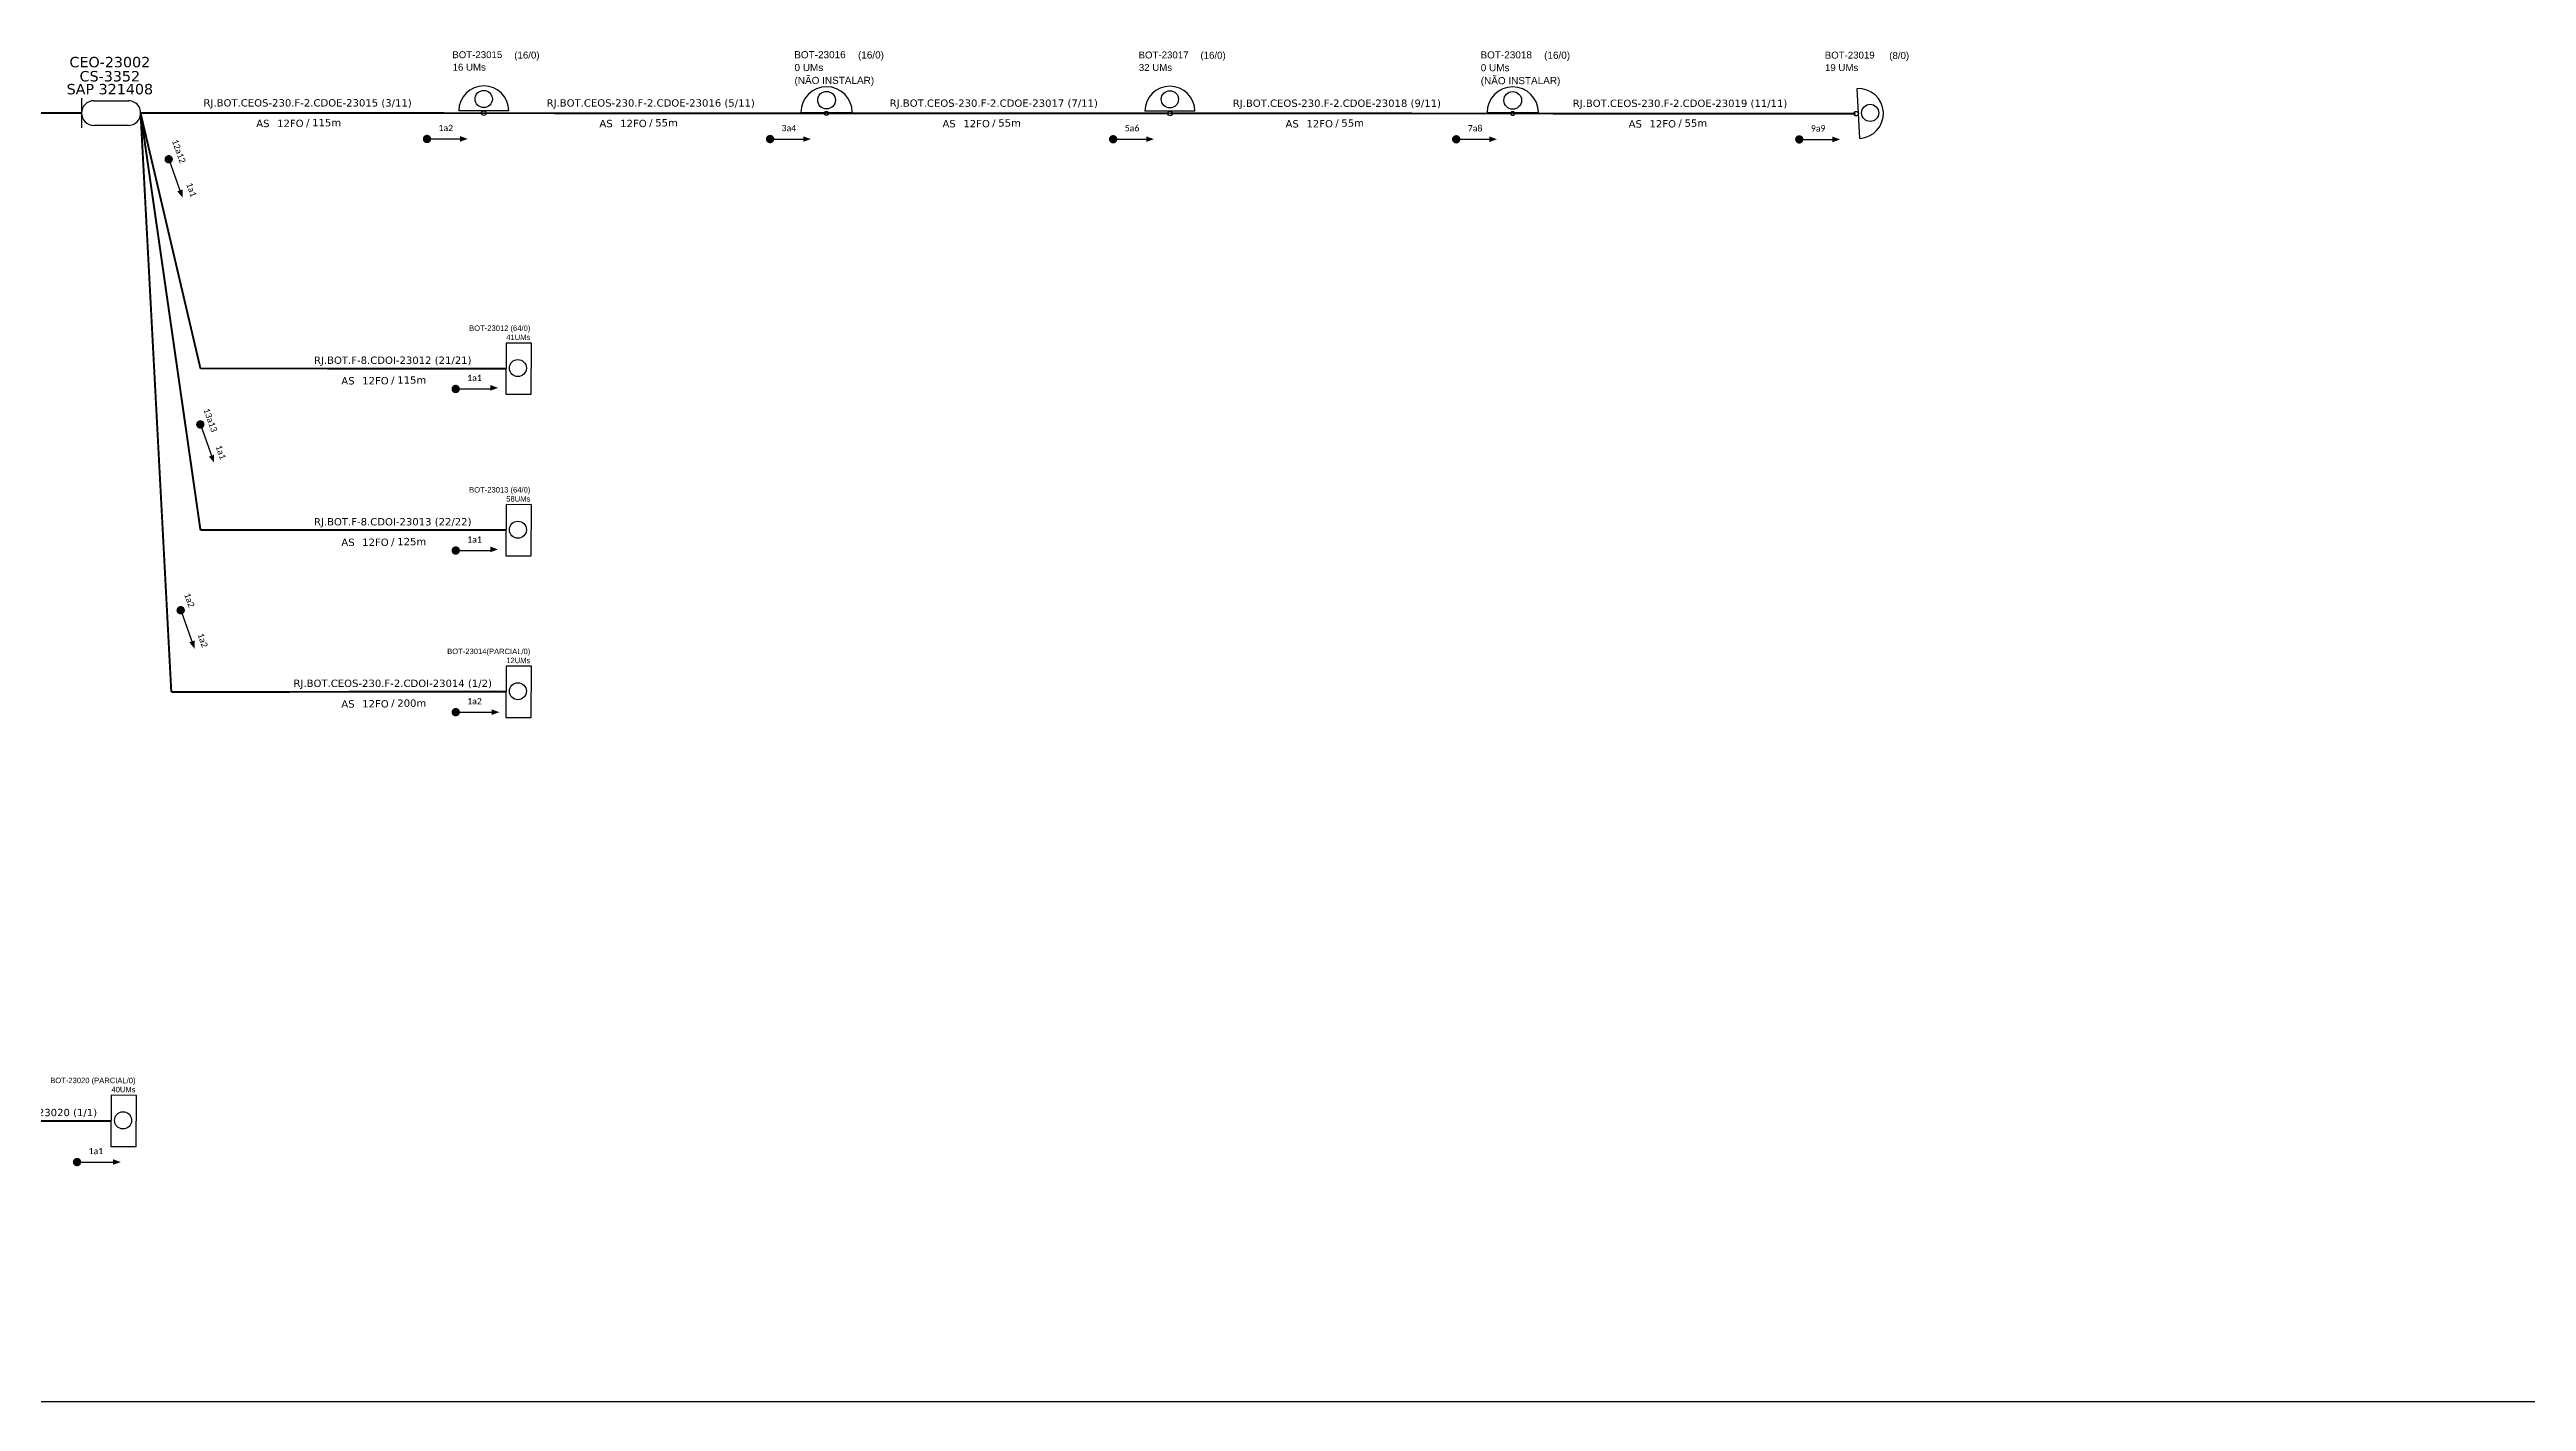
# Model space of a CAD drawing. Header units: metres. Extents: x -553 to 288, y 1114 to 1708.
# Drawn here: x -199.3 to 84.5, y 1114.4 to 1269.4 of the extents above; entities that cross this region are included whole.
import ezdxf
from ezdxf.enums import TextEntityAlignment as Align

# ---------------------------------------------------------------- set-up
doc = ezdxf.new("R2010")
doc.units = ezdxf.units.M
for name, color, linetype, lineweight in [("20.0-LEGENDA DOS CDO'S", 1, 'Continuous', 0), ('20.2-CDO_POSTE', 1, 'Continuous', 5), ('40.1-ETIQUETAS', 1, 'Continuous', 20)]:
    doc.layers.add(name, color=color, linetype=linetype, lineweight=lineweight)
for name, color, linetype in [('20.4-CEOS', 1, 'Continuous'), ('20.5-CEO', 1, 'Continuous'), ('CAP a instalar', 1, 'Continuous'), ('Meio Fio', 7, 'Continuous'), ('SETA', 7, 'Continuous')]:
    doc.layers.add(name, color=color, linetype=linetype)
doc.styles.add('ARIAL', font='arial.ttf')
doc.styles.add('siredit', font='verdana.ttf')
doc.styles.get("Standard").update_dxf_attribs({"font": 'arial.ttf'})
doc.linetypes.add('FENCELINE1', pattern='A,0.25,-0.1,[133,ltypeshp.shx,S=0.1,R=0,X=-0.1,Y=0],-0.1,1', length=1.45)

# ---------------------------------------------------------------- blocks, each defined once
blk = doc.blocks.new('CEO_CT_DRT')
at = {"layer": '20.5-CEO', "color": 0}
for p, q in [((-1.56, 1.26), (1.8, 1.26)), ((1.8, -1.13), (-1.56, -1.13))]:
    blk.add_line(p, q, dxfattribs=at)
blk.add_lwpolyline([(-2.75, 1.51), (-2.75, -1.38)], dxfattribs=at)
for centre, start, end in [((-1.56, 0.07), 90, 270), ((1.8, 0.07), 270, 90)]:
    blk.add_arc(centre, 1.2, start, end, dxfattribs=at)
at = {"layer": '20.5-CEO', "color": 7, "style": 'siredit'}
for tag, p in [('CEO_Nº', (0.12, 5.61)), ('LOCAL', (0.12, 4.23)), ('SAP', (0.12, 2.97)), ('FIBRAS_RESERVA', (0.12, -1.94))]:
    blk.add_attdef(tag, text='', height=1.01, dxfattribs=at).set_placement(p, align=Align.TOP_CENTER)
blk = doc.blocks.new('ETIQUETA_RS5F')
at = {"layer": '40.1-ETIQUETAS', "color": 0, "style": 'siredit'}
blk.add_text('/', height=1.5, dxfattribs=at).set_placement((1.55, -1.95), align=Align.MIDDLE_RIGHT)
for tag, p in [('ETIQUETA_R_SECUNDARIA', (1.18, 2.1)), ('ETIQUETA_R_PRIMARIA', (1.18, 4.1)), ('F_ATIVAS/F_MORTAS', (1.11, -4.24))]:
    blk.add_attdef(tag, text='', height=1.5, dxfattribs=at).set_placement(p, align=Align.MIDDLE_CENTER)
for tag, p in [('TIPO_CABO', (-6.62, -2.12)), ('CAP_CABO', (0.37, -2.09))]:
    blk.add_attdef(tag, text='', height=1.5, dxfattribs=at).set_placement(p, align=Align.MIDDLE_RIGHT)
blk.add_attdef('METROS', text='', height=1.5, dxfattribs=at).set_placement((2.11, -1.95), align=Align.MIDDLE_LEFT)
for tag, p in [('FUSÃO_1', (0.82, -8.39)), ('FUSÃO_2', (0.82, -10.6)), ('FUSÃO_3', (0.82, -12.93)), ('FUSÃO_4', (0.82, -15.14)), ('FUSÃO_5', (0.82, -17.16))]:
    blk.add_attdef(tag, text='', height=1.5, dxfattribs=at).set_placement(p, align=Align.CENTER)
blk = doc.blocks.new('CDOE-TEXTO PADRÃO')
at = {"layer": "20.0-LEGENDA DOS CDO'S", "color": 0, "style": 'ARIAL'}
for tag, p in [('CDO_N', (0.49, 7.39)), ('CORDOALHA', (0.5, 4.33)), ('SAP', (0.51, 1.67)), ('SPLITER_1', (0.59, -0.91)), ('SPLITER_2', (0.6, -3.55)), ('(XX-XX_F)S', (0.54, -8.29)), ('(XX-XX_L)S', (0.55, -10.83)), ('UMS', (0.55, -13.15))]:
    blk.add_attdef(tag, p, '', height=1.7, rotation=0.11799, dxfattribs=at)
blk.add_attdef('FIBRAS_UTILIZADAS', text='', height=1.7, rotation=0.11799, dxfattribs=at).set_placement((19.77, 7.43), align=Align.CENTER)

msp = doc.modelspace()

# ---------------------------------------------------------------- linework, layer by layer
at = {"color": 7}
for p, q in [((8.09, 1259.17), (7.78, 1264.87)), ((-146.72, 1262.32), (-152.43, 1262.32)), ((-68.1, 1262.29), (-73.81, 1262.29))]:
    msp.add_line(p, q, dxfattribs=at)
for points in [[(-552.97, 1114.37), (288.03, 1114.37), (288.03, 1708.37), (-552.97, 1708.37)], [(-147.05, 1229.85), (-144.14, 1229.83), (-144.11, 1235.69), (-147.01, 1235.71)], [(-147.05, 1211.33), (-144.14, 1211.31), (-144.11, 1217.17), (-147.01, 1217.19)]]:
    msp.add_lwpolyline(points, close=True, dxfattribs=at)
at = {"color": 8}
for points in [[(-113.23, 1262.15), (-107.35, 1262.15, 1)], [(-34.61, 1262.13), (-28.73, 1262.13, 1)]]:
    msp.add_lwpolyline(points, format="xyb", close=True, dxfattribs=at)
at = {"const_width": 0.48}
for points in [[(-156.31, 1259.1, 1), (-155.83, 1259.1, 1)], [(-117, 1259.09, 1), (-116.52, 1259.09, 1)], [(-77.69, 1259.07, 1), (-77.21, 1259.07, 1)], [(-38.38, 1259.06, 1), (-37.9, 1259.06, 1)], [(0.93, 1259.05, 1), (1.41, 1259.05, 1)], [(-185.75, 1257, 1), (-185.59, 1256.55, 1)], [(-153.02, 1230.44, 1), (-152.54, 1230.44, 1)], [(-182.13, 1226.6, 1), (-181.96, 1226.15, 1)], [(-153.02, 1211.92, 1), (-152.54, 1211.92, 1)], [(-184.38, 1205.3, 1), (-184.21, 1204.85, 1)], [(-153.02, 1193.39, 1), (-152.54, 1193.39, 1)], [(-196.41, 1141.82, 1), (-195.93, 1141.82, 1)]]:
    msp.add_lwpolyline(points, format="xyb", close=True, dxfattribs=at)
at = {"color": 252}
for points in [[(-147.05, 1192.8), (-144.14, 1192.79), (-144.11, 1198.65), (-147.01, 1198.67)], [(-192.28, 1143.61), (-189.38, 1143.59), (-189.35, 1149.45), (-192.25, 1149.47)]]:
    msp.add_lwpolyline(points, close=True, dxfattribs=at)
at = {"color": 7}
for centre, radius in [((-149.57, 1263.68), 0.985), ((-70.95, 1263.65), 0.985), ((9.29, 1262.09), 0.985), ((-149.57, 1262.06), 0.264), ((-70.95, 1262.03), 0.264), ((7.67, 1262), 0.264)]:
    msp.add_circle(centre, radius, dxfattribs=at)
at = {"color": 8}
for centre, radius in [((-110.29, 1263.55), 1.01), ((-31.67, 1263.52), 1.01), ((-110.3, 1262.04), 0.242), ((-31.68, 1262.02), 0.242)]:
    msp.add_circle(centre, radius, dxfattribs=at)
at = {"color": 7}
for centre, start, end in [((-149.57, 1262.32), 0, 180), ((-70.95, 1262.29), 0, 180), ((7.94, 1262.02), 273.0411, 93.0411)]:
    msp.add_arc(centre, 2.86, start, end, dxfattribs=at)
at = {"layer": 'CAP a instalar', "color": 7, "linetype": 'FENCELINE1', "ltscale": 7, "const_width": 0.224}
for points in [[(-286.79, 1262.07), (-195.65, 1262.07)], [(-188.89, 1262.07), (-182.03, 1232.79)], [(-188.89, 1262.07), (-182.03, 1214.27)], [(-188.89, 1262.07), (-149.57, 1262.06)], [(-149.57, 1262.06), (-110.3, 1262.04)], [(-110.26, 1262.04), (-70.99, 1262.03)], [(-70.95, 1262.03), (-31.68, 1262.02)], [(-31.64, 1262.02), (7.63, 1262)], [(-182.03, 1232.79), (-147.03, 1232.78)], [(-182.03, 1214.27), (-147.03, 1214.26)]]:
    msp.add_lwpolyline(points, dxfattribs=at)
at = {"layer": 'CAP a instalar', "color": 252, "linetype": 'FENCELINE1', "ltscale": 7, "const_width": 0.224}
for points in [[(-188.89, 1262.07), (-185.37, 1195.71)], [(-185.37, 1195.71), (-147.03, 1195.74)], [(-233.08, 1146.55), (-192.27, 1146.54)]]:
    msp.add_lwpolyline(points, dxfattribs=at)
at = {"layer": 'Meio Fio', "color": 7}
for centre in [(-145.66, 1232.84), (-145.66, 1214.31)]:
    msp.add_circle(centre, 0.978, dxfattribs=at)
at = {"layer": 'Meio Fio', "color": 252}
for centre in [(-145.66, 1195.79), (-190.9, 1146.6)]:
    msp.add_circle(centre, 0.978, dxfattribs=at)
at = {"layer": 'SETA'}
for points in [[(-156.07, 1259.1), (-151.95, 1259.1)], [(-116.76, 1259.09), (-112.64, 1259.09)], [(-77.45, 1259.07), (-73.33, 1259.07)], [(-38.14, 1259.06), (-34.01, 1259.06)], [(1.17, 1259.05), (5.3, 1259.05)], [(-185.67, 1256.77), (-184.27, 1252.89)], [(-152.78, 1230.44), (-148.66, 1230.44)], [(-182.04, 1226.38), (-180.65, 1222.49)], [(-152.78, 1211.92), (-148.66, 1211.92)], [(-184.29, 1205.07), (-182.9, 1201.19)], [(-152.78, 1193.39), (-148.66, 1193.39)], [(-196.17, 1141.82), (-192.04, 1141.82)]]:
    msp.add_lwpolyline(points, dxfattribs=at)
for points in [[(-152.28, 1259.43), (-151.4, 1259.11), (-152.28, 1258.79)], [(-112.97, 1259.41), (-112.09, 1259.09), (-112.97, 1258.77)], [(-73.66, 1259.4), (-72.78, 1259.08), (-73.66, 1258.76)], [(-34.34, 1259.39), (-33.47, 1259.07), (-34.34, 1258.75)], [(4.97, 1259.37), (5.85, 1259.05), (4.97, 1258.73)], [(-184.08, 1253.31), (-184.08, 1252.38), (-184.68, 1253.1)], [(-148.81, 1230.89), (-147.93, 1230.57), (-148.81, 1230.25)], [(-180.46, 1222.91), (-180.46, 1221.98), (-181.06, 1222.7)], [(-148.81, 1212.37), (-147.93, 1212.05), (-148.81, 1211.73)], [(-182.71, 1201.61), (-182.71, 1200.68), (-183.31, 1201.4)], [(-148.66, 1193.71), (-147.78, 1193.39), (-148.66, 1193.07)], [(-192.04, 1142.14), (-191.16, 1141.82), (-192.04, 1141.5)]]:
    msp.add_solid(points, dxfattribs=at)

# ---------------------------------------------------------------- block references
at = {"layer": '20.2-CDO_POSTE', "color": 7}
ref = msp.add_blockref('CDOE-TEXTO PADRÃO', (-149.76, 1263.05), dxfattribs=dict(at, xscale=0.466560001373291, yscale=0.466560001373291, zscale=0.466560001373291))
ref.add_attrib('CDO_N', 'BOT-23015', (-153.17, 1268.36), dxfattribs={"layer": "20.0-LEGENDA DOS CDO'S", "color": 0, "height": 0.793, "rotation": 0.118, "style": 'ARIAL'})
ref.add_attrib('CORDOALHA', '16 UMs', (-153.14, 1266.93), dxfattribs={"layer": "20.0-LEGENDA DOS CDO'S", "color": 0, "height": 0.793, "rotation": 0.118, "style": 'ARIAL'})
ref.add_attrib('FIBRAS_UTILIZADAS', '       (16/0)', dxfattribs={"layer": "20.0-LEGENDA DOS CDO'S", "color": 0, "height": 0.7931, "rotation": 0.118, "style": 'ARIAL'}).set_placement((-145.7, 1268.32), align=Align.CENTER)
at = {"layer": '20.2-CDO_POSTE', "color": 8}
ref = msp.add_blockref('CDOE-TEXTO PADRÃO', (-110.48, 1262.89), dxfattribs=dict(at, xscale=0.480092056718767, yscale=0.480092056718767, zscale=0.480092056718767))
ref.add_attrib('CDO_N', 'BOT-23016', (-113.99, 1268.35), dxfattribs={"layer": "20.0-LEGENDA DOS CDO'S", "color": 0, "height": 0.816, "rotation": 0.118, "style": 'ARIAL'})
ref.add_attrib('CORDOALHA', '0 UMs', (-113.96, 1266.88), dxfattribs={"layer": "20.0-LEGENDA DOS CDO'S", "color": 0, "height": 0.816, "rotation": 0.118, "style": 'ARIAL'})
ref.add_attrib('SAP', '(NÃO INSTALAR)', (-113.96, 1265.4), dxfattribs={"layer": "20.0-LEGENDA DOS CDO'S", "color": 0, "height": 0.8161, "rotation": 0.118, "style": 'ARIAL'})
ref.add_attrib('FIBRAS_UTILIZADAS', '       (16/0)', dxfattribs={"layer": "20.0-LEGENDA DOS CDO'S", "color": 0, "height": 0.8161, "rotation": 0.118, "style": 'ARIAL'}).set_placement((-106.31, 1268.32), align=Align.CENTER)
at = {"layer": '20.2-CDO_POSTE', "color": 7}
ref = msp.add_blockref('CDOE-TEXTO PADRÃO', (-71.14, 1263.02), dxfattribs=dict(at, xscale=0.466560001373291, yscale=0.466560001373291, zscale=0.466560001373291))
ref.add_attrib('CDO_N', 'BOT-23017', (-74.54, 1268.33), dxfattribs={"layer": "20.0-LEGENDA DOS CDO'S", "color": 0, "height": 0.793, "rotation": 0.118, "style": 'ARIAL'})
ref.add_attrib('CORDOALHA', '32 UMs', (-74.51, 1266.9), dxfattribs={"layer": "20.0-LEGENDA DOS CDO'S", "color": 0, "height": 0.793, "rotation": 0.118, "style": 'ARIAL'})
ref.add_attrib('FIBRAS_UTILIZADAS', '       (16/0)', dxfattribs={"layer": "20.0-LEGENDA DOS CDO'S", "color": 0, "height": 0.7931, "rotation": 0.118, "style": 'ARIAL'}).set_placement((-67.08, 1268.3), align=Align.CENTER)
at = {"layer": '20.2-CDO_POSTE', "color": 8}
ref = msp.add_blockref('CDOE-TEXTO PADRÃO', (-31.86, 1262.86), dxfattribs=dict(at, xscale=0.480092056718767, yscale=0.480092056718767, zscale=0.480092056718767))
ref.add_attrib('CDO_N', 'BOT-23018', (-35.36, 1268.33), dxfattribs={"layer": "20.0-LEGENDA DOS CDO'S", "color": 0, "height": 0.816, "rotation": 0.118, "style": 'ARIAL'})
ref.add_attrib('CORDOALHA', '0 UMs', (-35.33, 1266.86), dxfattribs={"layer": "20.0-LEGENDA DOS CDO'S", "color": 0, "height": 0.816, "rotation": 0.118, "style": 'ARIAL'})
ref.add_attrib('SAP', '(NÃO INSTALAR)', (-35.33, 1265.37), dxfattribs={"layer": "20.0-LEGENDA DOS CDO'S", "color": 0, "height": 0.8161, "rotation": 0.118, "style": 'ARIAL'})
ref.add_attrib('FIBRAS_UTILIZADAS', '       (16/0)', dxfattribs={"layer": "20.0-LEGENDA DOS CDO'S", "color": 0, "height": 0.8161, "rotation": 0.118, "style": 'ARIAL'}).set_placement((-27.69, 1268.29), align=Align.CENTER)
at = {"layer": '20.2-CDO_POSTE', "color": 7}
ref = msp.add_blockref('CDOE-TEXTO PADRÃO', (7.48, 1263), dxfattribs=dict(at, xscale=0.466560001373291, yscale=0.466560001373291, zscale=0.466560001373291))
ref.add_attrib('CDO_N', 'BOT-23019', (4.08, 1268.31), dxfattribs={"layer": "20.0-LEGENDA DOS CDO'S", "color": 0, "height": 0.793, "rotation": 0.118, "style": 'ARIAL'})
ref.add_attrib('CORDOALHA', '19 UMs', (4.11, 1266.88), dxfattribs={"layer": "20.0-LEGENDA DOS CDO'S", "color": 0, "height": 0.793, "rotation": 0.118, "style": 'ARIAL'})
ref.add_attrib('FIBRAS_UTILIZADAS', '       (8/0)', dxfattribs={"layer": "20.0-LEGENDA DOS CDO'S", "color": 0, "height": 0.7931, "rotation": 0.118, "style": 'ARIAL'}).set_placement((11.54, 1268.27), align=Align.CENTER)
at = {"layer": '20.4-CEOS', "color": 7}
ref = msp.add_blockref('CEO_CT_DRT', (-192.41, 1261.99), dxfattribs=dict(at, xscale=1.175999999999999, yscale=1.175999999999999, zscale=1.175999999999999, rotation=359.9999964697354))
ref.add_attrib('CEO_Nº', 'CEO-23002', dxfattribs={"layer": '20.5-CEO', "color": 7, "height": 1.192, "rotation": 360, "style": 'siredit'}).set_placement((-192.41, 1268.51), align=Align.TOP_CENTER)
ref.add_attrib('LOCAL', 'CS-3352', dxfattribs={"layer": '20.5-CEO', "color": 7, "height": 1.192, "rotation": 360, "style": 'siredit'}).set_placement((-192.41, 1266.89), align=Align.TOP_CENTER)
ref.add_attrib('SAP', 'SAP 321408', dxfattribs={"layer": '20.5-CEO', "color": 7, "height": 1.192, "rotation": 360, "style": 'siredit'}).set_placement((-192.41, 1265.41), align=Align.TOP_CENTER)
at = {"layer": '40.1-ETIQUETAS', "color": 7}
ref = msp.add_blockref('ETIQUETA_RS5F', (-170.41, 1262.06), dxfattribs=dict(at, xscale=0.5598719927998898, yscale=0.5598719927998898, zscale=0.5598719927998898))
ref.add_attrib('ETIQUETA_R_SECUNDARIA', 'RJ.BOT.CEOS-230.F-2.CDOE-23015 (3/11)', dxfattribs={"color": 0, "height": 0.8398, "style": 'siredit'}).set_placement((-169.75, 1263.24), align=Align.MIDDLE_CENTER)
ref.add_attrib('TIPO_CABO', 'AS', dxfattribs={"color": 0, "height": 0.84, "style": 'siredit'}).set_placement((-174.12, 1260.88), align=Align.MIDDLE_RIGHT)
ref.add_attrib('CAP_CABO', '12FO', dxfattribs={"color": 0, "height": 0.84, "style": 'siredit'}).set_placement((-170.21, 1260.89), align=Align.MIDDLE_RIGHT)
ref.add_attrib('METROS', '115m', dxfattribs={"color": 0, "height": 0.84, "style": 'siredit'}).set_placement((-169.23, 1260.97), align=Align.MIDDLE_LEFT)
ref = msp.add_blockref('ETIQUETA_RS5F', (-131.1, 1262.05), dxfattribs=dict(at, xscale=0.5598719927998898, yscale=0.5598719927998898, zscale=0.5598719927998898))
ref.add_attrib('ETIQUETA_R_SECUNDARIA', 'RJ.BOT.CEOS-230.F-2.CDOE-23016 (5/11)', dxfattribs={"color": 0, "height": 0.8398, "style": 'siredit'}).set_placement((-130.44, 1263.23), align=Align.MIDDLE_CENTER)
ref.add_attrib('TIPO_CABO', 'AS', dxfattribs={"color": 0, "height": 0.84, "style": 'siredit'}).set_placement((-134.8, 1260.87), align=Align.MIDDLE_RIGHT)
ref.add_attrib('CAP_CABO', '12FO', dxfattribs={"color": 0, "height": 0.84, "style": 'siredit'}).set_placement((-130.9, 1260.88), align=Align.MIDDLE_RIGHT)
ref.add_attrib('METROS', '55m', dxfattribs={"color": 0, "height": 0.84, "style": 'siredit'}).set_placement((-129.92, 1260.96), align=Align.MIDDLE_LEFT)
ref = msp.add_blockref('ETIQUETA_RS5F', (-91.79, 1262.04), dxfattribs=dict(at, xscale=0.5598719927998898, yscale=0.5598719927998898, zscale=0.5598719927998898))
ref.add_attrib('ETIQUETA_R_SECUNDARIA', 'RJ.BOT.CEOS-230.F-2.CDOE-23017 (7/11)', dxfattribs={"color": 0, "height": 0.8398, "style": 'siredit'}).set_placement((-91.13, 1263.21), align=Align.MIDDLE_CENTER)
ref.add_attrib('TIPO_CABO', 'AS', dxfattribs={"color": 0, "height": 0.84, "style": 'siredit'}).set_placement((-95.49, 1260.85), align=Align.MIDDLE_RIGHT)
ref.add_attrib('CAP_CABO', '12FO', dxfattribs={"color": 0, "height": 0.84, "style": 'siredit'}).set_placement((-91.58, 1260.86), align=Align.MIDDLE_RIGHT)
ref.add_attrib('METROS', '55m', dxfattribs={"color": 0, "height": 0.84, "style": 'siredit'}).set_placement((-90.61, 1260.94), align=Align.MIDDLE_LEFT)
ref = msp.add_blockref('ETIQUETA_RS5F', (-52.48, 1262.02), dxfattribs=dict(at, xscale=0.5598719927998898, yscale=0.5598719927998898, zscale=0.5598719927998898))
ref.add_attrib('ETIQUETA_R_SECUNDARIA', 'RJ.BOT.CEOS-230.F-2.CDOE-23018 (9/11)', dxfattribs={"color": 0, "height": 0.8398, "style": 'siredit'}).set_placement((-51.82, 1263.2), align=Align.MIDDLE_CENTER)
ref.add_attrib('TIPO_CABO', 'AS', dxfattribs={"color": 0, "height": 0.84, "style": 'siredit'}).set_placement((-56.18, 1260.84), align=Align.MIDDLE_RIGHT)
ref.add_attrib('CAP_CABO', '12FO', dxfattribs={"color": 0, "height": 0.84, "style": 'siredit'}).set_placement((-52.27, 1260.85), align=Align.MIDDLE_RIGHT)
ref.add_attrib('METROS', '55m', dxfattribs={"color": 0, "height": 0.84, "style": 'siredit'}).set_placement((-51.3, 1260.93), align=Align.MIDDLE_LEFT)
ref = msp.add_blockref('ETIQUETA_RS5F', (-13.17, 1262.01), dxfattribs=dict(at, xscale=0.5598719927998898, yscale=0.5598719927998898, zscale=0.5598719927998898))
ref.add_attrib('ETIQUETA_R_SECUNDARIA', 'RJ.BOT.CEOS-230.F-2.CDOE-23019 (11/11)', dxfattribs={"color": 0, "height": 0.8398, "style": 'siredit'}).set_placement((-12.5, 1263.19), align=Align.MIDDLE_CENTER)
ref.add_attrib('TIPO_CABO', 'AS', dxfattribs={"color": 0, "height": 0.84, "style": 'siredit'}).set_placement((-16.87, 1260.83), align=Align.MIDDLE_RIGHT)
ref.add_attrib('CAP_CABO', '12FO', dxfattribs={"color": 0, "height": 0.84, "style": 'siredit'}).set_placement((-12.96, 1260.84), align=Align.MIDDLE_RIGHT)
ref.add_attrib('METROS', '55m', dxfattribs={"color": 0, "height": 0.84, "style": 'siredit'}).set_placement((-11.98, 1260.92), align=Align.MIDDLE_LEFT)
ref = msp.add_blockref('ETIQUETA_RS5F', (-160.66, 1232.57), dxfattribs=dict(at, xscale=0.5598719927998898, yscale=0.5598719927998898, zscale=0.5598719927998898))
ref.add_attrib('ETIQUETA_R_SECUNDARIA', 'RJ.BOT.F-8.CDOI-23012 (21/21)', dxfattribs={"color": 0, "height": 0.8398, "style": 'siredit'}).set_placement((-160, 1233.74), align=Align.MIDDLE_CENTER)
ref.add_attrib('TIPO_CABO', 'AS', dxfattribs={"color": 0, "height": 0.84, "style": 'siredit'}).set_placement((-164.37, 1231.38), align=Align.MIDDLE_RIGHT)
ref.add_attrib('CAP_CABO', '12FO', dxfattribs={"color": 0, "height": 0.84, "style": 'siredit'}).set_placement((-160.46, 1231.39), align=Align.MIDDLE_RIGHT)
ref.add_attrib('METROS', '115m', dxfattribs={"color": 0, "height": 0.84, "style": 'siredit'}).set_placement((-159.48, 1231.47), align=Align.MIDDLE_LEFT)
ref = msp.add_blockref('ETIQUETA_RS5F', (-160.66, 1214.04), dxfattribs=dict(at, xscale=0.5598719927998898, yscale=0.5598719927998898, zscale=0.5598719927998898))
ref.add_attrib('ETIQUETA_R_SECUNDARIA', 'RJ.BOT.F-8.CDOI-23013 (22/22)', dxfattribs={"color": 0, "height": 0.8398, "style": 'siredit'}).set_placement((-160, 1215.22), align=Align.MIDDLE_CENTER)
ref.add_attrib('TIPO_CABO', 'AS', dxfattribs={"color": 0, "height": 0.84, "style": 'siredit'}).set_placement((-164.37, 1212.86), align=Align.MIDDLE_RIGHT)
ref.add_attrib('CAP_CABO', '12FO', dxfattribs={"color": 0, "height": 0.84, "style": 'siredit'}).set_placement((-160.46, 1212.87), align=Align.MIDDLE_RIGHT)
ref.add_attrib('METROS', '125m', dxfattribs={"color": 0, "height": 0.84, "style": 'siredit'}).set_placement((-159.48, 1212.95), align=Align.MIDDLE_LEFT)
at = {"layer": '40.1-ETIQUETAS', "color": 252}
ref = msp.add_blockref('ETIQUETA_RS5F', (-160.66, 1195.52), dxfattribs=dict(at, xscale=0.5598719927998898, yscale=0.5598719927998898, zscale=0.5598719927998898))
ref.add_attrib('ETIQUETA_R_SECUNDARIA', 'RJ.BOT.CEOS-230.F-2.CDOI-23014 (1/2)', dxfattribs={"color": 0, "height": 0.8398, "style": 'siredit'}).set_placement((-160, 1196.7), align=Align.MIDDLE_CENTER)
ref.add_attrib('TIPO_CABO', 'AS', dxfattribs={"color": 0, "height": 0.84, "style": 'siredit'}).set_placement((-164.37, 1194.34), align=Align.MIDDLE_RIGHT)
ref.add_attrib('CAP_CABO', '12FO', dxfattribs={"color": 0, "height": 0.84, "style": 'siredit'}).set_placement((-160.46, 1194.35), align=Align.MIDDLE_RIGHT)
ref.add_attrib('METROS', '200m', dxfattribs={"color": 0, "height": 0.84, "style": 'siredit'}).set_placement((-159.48, 1194.43), align=Align.MIDDLE_LEFT)
ref = msp.add_blockref('ETIQUETA_RS5F', (-205.9, 1146.33), dxfattribs=dict(at, xscale=0.5598719927998898, yscale=0.5598719927998898, zscale=0.5598719927998898))
ref.add_attrib('ETIQUETA_R_SECUNDARIA', 'RJ.BOT.CEOS-230.F-3.CDOI-23020 (1/1)', dxfattribs={"color": 0, "height": 0.8398, "style": 'siredit'}).set_placement((-205.24, 1147.5), align=Align.MIDDLE_CENTER)
ref.add_attrib('TIPO_CABO', 'AS', dxfattribs={"color": 0, "height": 0.84, "style": 'siredit'}).set_placement((-209.6, 1145.14), align=Align.MIDDLE_RIGHT)
ref.add_attrib('CAP_CABO', '12FO', dxfattribs={"color": 0, "height": 0.84, "style": 'siredit'}).set_placement((-205.69, 1145.15), align=Align.MIDDLE_RIGHT)
ref.add_attrib('METROS', '120m', dxfattribs={"color": 0, "height": 0.84, "style": 'siredit'}).set_placement((-204.72, 1145.23), align=Align.MIDDLE_LEFT)

# ---------------------------------------------------------------- texts
at = {"char_height": 0.72, "width": 12.1722, "attachment_point": 5}
for s, insert in [('\\C7;\\fCalibri|b0|i0|c0|p34;1a2', (-153.92, 1260.36)), ('\\C7;\\fCalibri|b0|i0|c0|p34;3a4', (-114.61, 1260.35)), ('\\C7;\\fCalibri|b0|i0|c0|p34;5a6', (-75.29, 1260.34)), ('\\C7;\\fCalibri|b0|i0|c0|p34;7a8', (-35.98, 1260.32)), ('\\C7;\\fCalibri|b0|i0|c0|p34;9a9', (3.33, 1260.31)), ('\\C7;\\fCalibri|b0|i0|c0|p34;1a1', (-150.63, 1231.7)), ('\\C7;\\fCalibri|b0|i0|c0|p34;1a1', (-150.63, 1213.18)), ('\\C7;\\fCalibri|b0|i0|c0|p34;1a2', (-150.63, 1194.65)), ('\\C7;\\fCalibri|b0|i0|c0|p34;1a1', (-194.01, 1143.08))]:
    msp.add_mtext(s, dxfattribs=dict(at, insert=insert))
at = {"char_height": 0.72, "width": 12.1722, "attachment_point": 5, "rotation": 289.7143}
for s, insert in [('\\C7;\\fCalibri|b0|i0|c0|p34;12a12', (-184.51, 1257.69)), ('\\C7;\\fCalibri|b0|i0|c0|p34;1a1', (-183.06, 1253.28)), ('\\C7;\\fCalibri|b0|i0|c0|p34;13a13', (-180.89, 1226.87)), ('\\C7;\\fCalibri|b0|i0|c0|p34;1a1', (-179.7, 1223.19)), ('\\C7;\\fCalibri|b0|i0|c0|p34;1a2', (-183.3, 1206.23)), ('\\C7;\\fCalibri|b0|i0|c0|p34;1a2', (-181.77, 1201.63))]:
    msp.add_mtext(s, dxfattribs=dict(at, insert=insert))
at = {"color": 7, "char_height": 0.6231, "width": 10.1118, "attachment_point": 3, "rotation": 359.9363, "style": 'ARIAL'}
for s, insert in [('BOT-23012 (64/0)\\P41UMs', (-144.23, 1237.72)), ('BOT-23013 (64/0)\\P58UMs', (-144.23, 1219.19))]:
    msp.add_mtext(s, dxfattribs=dict(at, insert=insert))
at = {"color": 252, "char_height": 0.6231, "width": 10.1118, "attachment_point": 3, "rotation": 359.9363, "style": 'ARIAL'}
for s, insert in [('BOT-23014(PARCIAL/0)\\P12UMs', (-144.23, 1200.67)), ('BOT-23020 (PARCIAL/0)\\P40UMs', (-189.47, 1151.48))]:
    msp.add_mtext(s, dxfattribs=dict(at, insert=insert))

doc.saveas('drawing.dxf')
